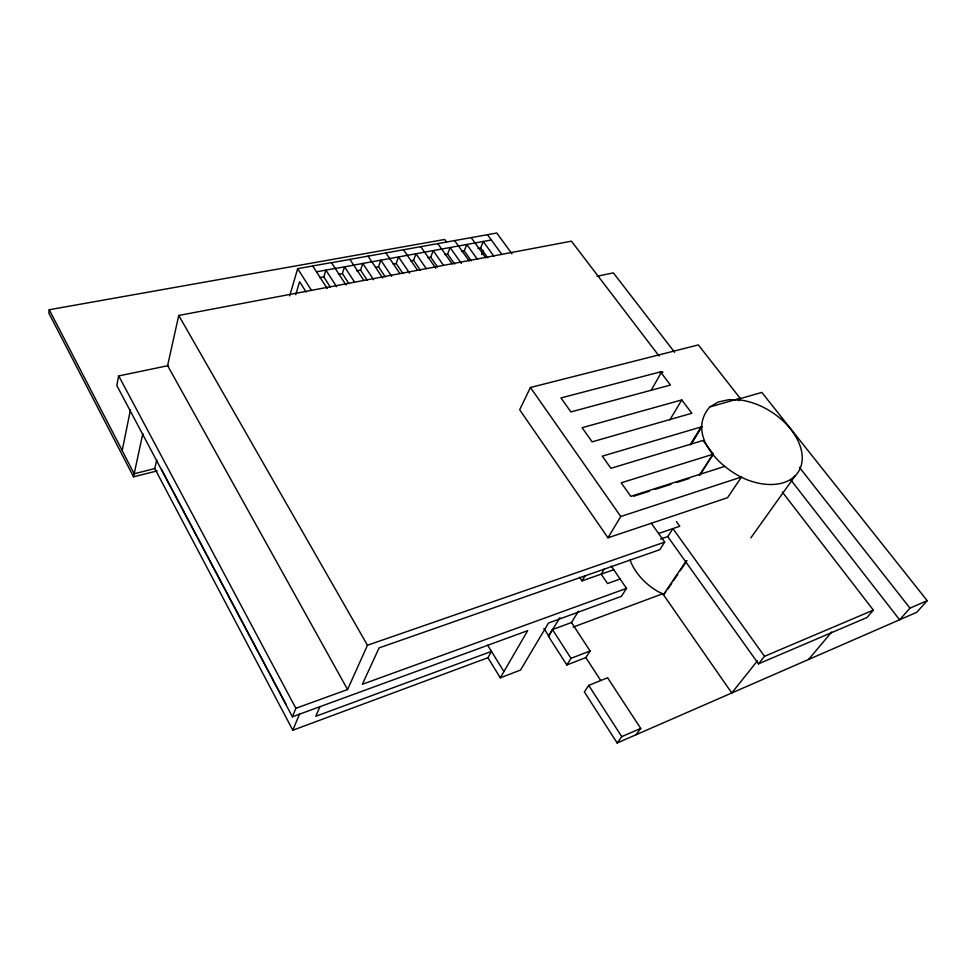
<?xml version="1.0" encoding="UTF-8"?>
<svg xmlns="http://www.w3.org/2000/svg" width="976" height="976" viewBox="0 0 976 976"><rect width="100%" height="100%" fill="white"/><g stroke="black" fill="none" stroke-linecap="round" stroke-linejoin="round"><path stroke-width="1.46" d="M446.435 241.926L444.69 239.462L49.239 309.734L48.8 313.04L133.529 476.8L157.185 470.908M130.479 409.7L122.183 450.631L134.176 473.787L154.769 468.553L292.824 730.231L487.939 657.714L491.465 651.395L315.797 716.286L319.908 706.758M133.529 476.8L142.838 433.551M659.032 355.959L571.424 241.17L178.754 315.455L167.604 365.61L347.566 689.532L295.862 708.308L292.397 716.774L116.815 385.52L118.657 375.809L295.862 708.308M154.733 468.687L156.758 459.879M289.689 295.862L297.668 268.656L331.437 262.605L346.029 285.004M295.765 294.63L299.608 281.698L306.122 292.007M330.364 287.066L323.788 276.879L325.899 270.12L336.635 286.7M348.957 283.638L342.381 273.561L344.552 266.838L354.483 281.979M367.183 280.112L360.571 270.12L362.804 263.447L373.613 279.709M385.3 276.928L378.529 266.826L380.823 260.177L391.669 276.293M402.99 273.561L396.183 263.544L398.537 256.944L409.664 273.231M420.412 270.242L413.58 260.324L415.996 253.76L426.292 268.668M437.577 266.997L430.733 257.164L433.198 250.625L443.531 265.399M454.633 263.996L447.618 254.053L450.131 247.55L461.355 263.41M471.286 260.836L464.247 250.978L466.821 244.512L477.423 259.335M477.923 248.453L480.643 247.953L483.254 241.536M481.644 254.663L483.376 250.454M292.824 730.231L299.766 713.517M347.566 689.532L367.452 645.258L664.705 542.119L651.309 523.258M738.588 400.746L740.15 398.281L698.34 344.918L530.432 387.484L519.683 409.761L607.963 537.8L727.547 497.699L741.504 476.996L620.773 516.499L607.963 537.8M651.126 390.4L661.167 372.759M487.939 657.714L500.298 677.82L527.662 630.667L292.397 716.774M669.865 419.936L681.76 399.928L691.85 413.238L592.139 441.847L582.111 427.72L681.76 399.928M571.497 622.529L590.09 650.968L585.82 657.58L566.836 664.961L548.427 636.291L552.465 629.569L571.497 622.529L578.451 611.196M548.427 636.291L559.931 617.674M579.585 577.206L582.05 580.891L585.197 575.669M604.278 569.106L601.179 574.156L607.523 583.526L620.114 579.024M690.191 444.849L700.963 427.488M690.996 444.129L701.781 426.768M691.276 444.043L701.732 426.256M566.836 664.961L571.021 658.336L590.09 650.968M611.281 566.092L626.507 588.382L621.383 596.36L548.488 623.042L520.537 670.061L500.298 677.82M699.389 475.251L712.834 454.316M699.877 475.092L713.322 454.157L702.988 440.469L610.915 468.309L602.29 456.146L702.061 426.683M667.743 536.58L672.915 528.602L764.513 656.311L758.486 663.851L667.743 536.58L660.557 539.057M664.705 542.119L659.8 549.695L379.091 647.905L362.352 684.274L626.507 588.382M636.035 734.745L640.707 728.413L607.609 677.771L588.711 685.384L584.368 691.911L617.149 742.98L916.757 612.294L927.2 600.691L761.829 392.425L738.588 399.086M686.177 560.98L663.412 594.689L665.9 591.895M667.584 589.394L671.805 583.16M673.489 580.671L677.698 574.437M680.235 570.692L686.982 560.712M750.861 537.837L795.184 475.788M617.149 742.98L621.761 736.636L640.707 728.413M709.759 406.992C684.835 435.796 723.228 472.006 750.251 480.9A55.29 35.929 32.7 0 0 802.016 454.255A55.29 35.929 32.7 0 0 741.065 400.111L728.938 399.66L718.263 401.99L709.759 406.992L740.15 398.281M757.425 660.825L731.78 692.984L662.753 593.737L573.071 627.117M808.555 659.495L831.674 632.021M782.362 492.087L873.349 610.122L866.981 617.515L758.486 663.851M927.2 600.691L909.974 608.133L899.604 619.784L791.085 480.29M764.513 656.311L873.349 610.122M582.05 580.891L613.77 569.728M658.763 533.433L679.772 526.259L676.405 521.587M724.497 466.467L630.813 496.345L621.2 482.803L713.322 454.157M633.827 496.186L649.504 491.184M655.213 489.366L670.89 484.352M676.588 482.534L689.422 478.435M661.887 371.502L560.98 397.94L570.899 411.921L670.463 385.044L660.471 371.868M660.081 372.905L662.911 372.161M118.633 375.955L168.482 365.561M597.007 276.281L613.379 272.877L674.66 352.373M319.774 277.611L323.788 276.879M338.428 274.293L342.381 273.561M356.679 270.84L360.571 270.12M375.54 267.375L378.529 266.826M393.255 264.081L396.183 263.544M410.701 260.86L413.58 260.324M427.878 257.688L430.733 257.164M444.812 254.565L447.618 254.053M461.489 251.491L464.247 250.978M316.492 271.828L335.232 268.424M353.69 265.106L389.717 258.567M389.705 258.542L491.343 239.998M335.293 268.522L353.739 265.167M331.498 262.703L496.747 233.02L511.973 253.784M664.205 594.384L658.568 591.883A50.52 36.136 34 0 1 630.045 559.992M799.393 467.321L909.974 608.133M487.463 234.679L501.993 254.626M483.218 241.475L493.893 256.212M480.643 247.953L487.683 257.725M471.164 237.595L485.694 257.762M454.609 240.56L469.102 260.909M437.809 243.573L452.047 263.788M530.432 387.484L620.773 516.499M420.754 246.623L435.808 268.266M403.442 249.722L417.594 270.315M385.862 252.882L399.965 273.67M368.001 256.066L382.69 278.001M349.872 259.323L363.694 280.234M585.82 657.58L600.716 680.467M588.711 685.384L621.761 736.636M552.465 629.569L571.021 658.336M312.723 265.96L327.204 288.493M543.888 628.446L548.829 636.132M297.668 268.656L311.503 290.445M487.658 645.221L503.921 671.573M178.754 315.455L367.452 645.258M161.504 469.419L286.249 704.733M49.239 309.734L122.207 450.497"/></g></svg>
